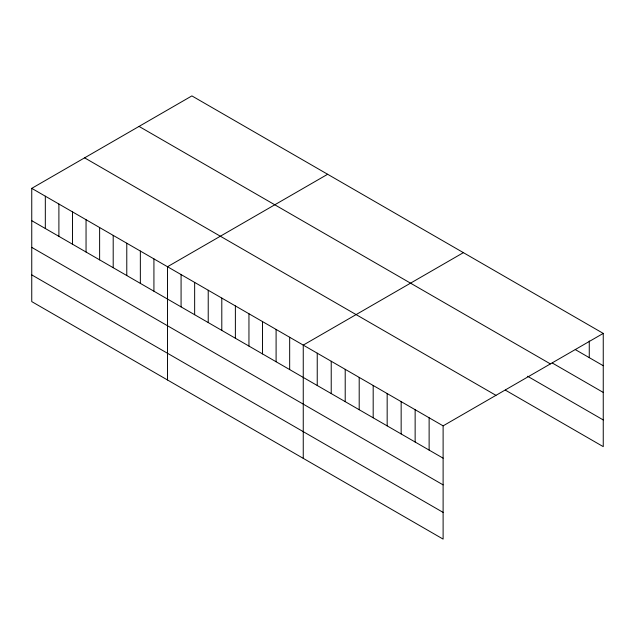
<?xml version="1.0" encoding="UTF-8"?>
<svg xmlns="http://www.w3.org/2000/svg" width="635" height="635" viewBox="0 0 635 635"><rect width="100%" height="100%" fill="white"/><g stroke="black" fill="none" stroke-linecap="round" stroke-linejoin="round"><path stroke-width="0.95" d="M31.75 188.357L443.111 425.855L443.111 539.099L31.75 301.601L31.75 188.357L191.889 95.901L603.25 333.399L603.25 446.643L505.349 390.12M327.636 174.276L167.497 266.732L167.497 379.976M463.383 252.651L303.252 345.107L303.252 458.351M443.111 425.855L603.25 333.399M575.278 349.575L603.25 365.72M552.244 362.974L603.25 392.43M139.041 126.413L550.402 363.911M527.558 376.237L603.25 419.941M84.598 157.845L495.959 395.343M31.75 220.678L443.111 458.176M31.75 247.38L443.111 484.878M31.75 274.891L443.111 512.397M589.264 340.995L589.264 357.648M429.125 417.782L429.125 450.104M415.139 409.702L415.139 442.023M401.153 401.63L401.153 433.951M387.167 393.557L387.167 425.879M373.182 385.477L373.182 417.798M359.196 377.404L359.196 409.726M345.21 369.332L345.21 401.653M331.224 361.251L331.224 393.573M317.238 353.179L317.238 385.501M289.671 337.264L289.671 369.586M276.098 329.43L276.098 361.752M262.525 321.596L262.525 353.917M248.952 313.753L248.952 346.075M235.379 305.919L235.379 338.241M221.798 298.077L221.798 330.398M208.224 290.243L208.224 322.564M194.651 282.408L194.651 314.73M181.078 274.566L181.078 306.888M153.924 258.889L153.924 291.211M140.351 251.055L140.351 283.377M126.778 243.221L126.778 275.542M113.197 235.379L113.197 267.7M99.624 227.544L99.624 259.866M86.05 219.702L86.05 252.024M72.477 211.868L72.477 244.189M58.896 204.033L58.896 236.355M45.323 196.191L45.323 228.513"/></g></svg>
